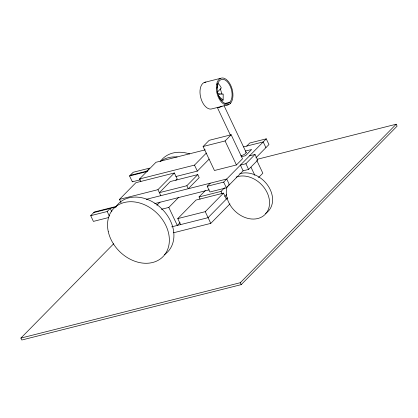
<?xml version="1.0" encoding="UTF-8"?>
<svg xmlns="http://www.w3.org/2000/svg" width="418" height="418" viewBox="0 0 418 418"><rect width="100%" height="100%" fill="white"/><g stroke="black" fill="none" stroke-linecap="round" stroke-linejoin="round"><path stroke-width="0.63" d="M219.528 98.251L221.927 100.388L223.134 100.08L223.207 94.06L217.757 93.768M217.041 88.208L218.018 83.349L219.805 85.361L221.336 87.937L217.188 92.347M140.453 179.761L132.334 181.809L129.554 175.973L133.201 172.258L149.686 168.099L146.645 171.192M108.67 217.538L93.407 221.394L90.706 215.678L94.353 211.968L116.209 206.455M132.334 181.809L132.929 181.208M90.706 215.678L107.191 211.518L110.232 208.425L111.852 211.853M121.032 202.652L119.485 199.376L135.902 182.682L174.363 172.974L177.201 178.977L175.832 180.367M140.84 181.699L139.549 178.972L155.966 162.283L205.233 149.848M119.485 199.376L157.947 189.667L174.363 172.974M203.106 146.504L209.188 140.323L231.164 134.774L242.513 158.772L236.431 164.958L214.45 170.502L203.106 146.504L225.088 140.955L231.164 134.774M257.08 159.331L396.191 124.224L397.1 126.142L241.223 284.627L21.809 340.006L20.9 338.084L113.696 243.741M139.549 178.972L194.501 165.105L206.356 153.051M156.896 205.254L160.057 202.04M175.863 176.527L197.338 171.108L209.193 159.049M186.841 185.733L197.787 174.604L199.203 177.603L188.262 188.732L186.841 185.733L159.368 192.667L170.314 181.537L197.787 174.604M161.327 209.314L168.804 207.427L178.784 197.275M249.525 155.841L255.022 154.456L257.723 160.167L248.6 169.442L243.104 170.826L226.384 187.828L209.899 191.987L207.197 186.276L210.238 183.189M246.724 146.091L249.765 143.003L266.25 138.839L268.946 144.555L255.873 157.842M180.607 224.597L177.77 218.593L196.016 200.05L223.489 193.111L226.326 199.114M200.086 199.14L199.057 196.956L205.316 190.592M180.033 222.658L177.31 225.427L168.804 207.427M207.197 186.276L223.682 182.117L266.25 138.839M243.104 170.826L240.407 165.115L245.899 163.731L255.022 154.456M199.057 196.956L221.033 191.407L224.612 187.771M177.77 218.593L205.248 211.66L223.489 193.111M224.764 196.502L226.556 194.684M227.695 197.724L208.086 217.663L171.709 226.843M173.486 232.784L210.782 223.374L229.937 203.9M258.496 177.629L262.844 173.214L256.804 160.439M20.9 338.084L240.313 282.704L396.191 124.224M204.397 82.403L220.72 78.286M224.759 103.512L229.722 102.258L230.297 103.481M228.531 104.672L212.208 108.79A13.784 7.837 75.8 0 1 200.614 97.154A13.784 7.837 75.8 0 1 205.907 82.1M130.16 175.351L147.857 170.884M243.61 146.875L263.209 141.932L265.911 147.643M129.554 175.973L147.042 171.563M245.35 151.086L251.631 149.503L245.554 155.684L241.155 156.792M93.747 212.59L116.277 206.9M146.279 199.329L226.723 179.024L229.425 184.735L228.202 185.043M154.749 203.587L209.146 189.856M218.969 94.202L220.181 94.269M218.337 95.806L223.134 100.08M224.1 105.775L246.239 152.607M250.999 167.2L254.839 175.33M245.899 163.731L248.6 169.442M230.548 135.448L217.266 107.348A3.443 0.925 -25.3 0 0 222.026 106.146M225.088 140.955L236.431 164.958M223.682 182.117L226.384 187.828M221.033 191.407L222.068 193.591M194.501 165.105L197.338 171.108M240.313 282.704L241.223 284.627M205.248 211.66L210.782 223.374M157.947 189.667L160.784 195.666M107.191 211.518L109.349 216.09M220.359 88.835L222 94.369M245.789 152.293A3.443 0.925 -25.3 0 1 245.052 153.929A3.443 0.925 -25.3 0 1 240.92 155.653M160.303 161.541A34.454 26.778 44.5 0 1 189.683 153.944M160.141 161.588A34.454 26.778 44.5 0 1 177.148 156.969M116.22 206.367A34.454 26.778 44.5 0 1 162.106 209.094A34.454 26.778 44.5 0 1 164.342 254.698M239.801 173.778A24.119 18.747 44.5 0 1 268.319 186.214A24.119 18.747 44.5 0 1 265.529 213.452M236.16 177.086A24.119 18.747 44.5 0 1 268.722 196.852A24.119 18.747 44.5 0 1 247.608 218.321A24.119 18.747 44.5 0 1 227.303 186.094M229.816 102.191L228.244 103.309A12.404 7.054 75.8 0 1 217.156 88.982A12.404 7.054 75.8 0 1 227.319 81.756A12.404 7.054 75.8 0 1 229.816 102.191M108.231 231.431A34.454 26.778 44.5 0 0 159.248 259.683A34.454 26.778 44.5 0 0 147.836 206.382A34.454 26.778 44.5 0 0 108.231 231.431M216.67 84.175A13.784 7.837 75.8 0 0 226.499 104.965A13.784 7.837 75.8 0 0 230.705 85.298A13.784 7.837 75.8 0 0 216.67 84.175"/></g></svg>
